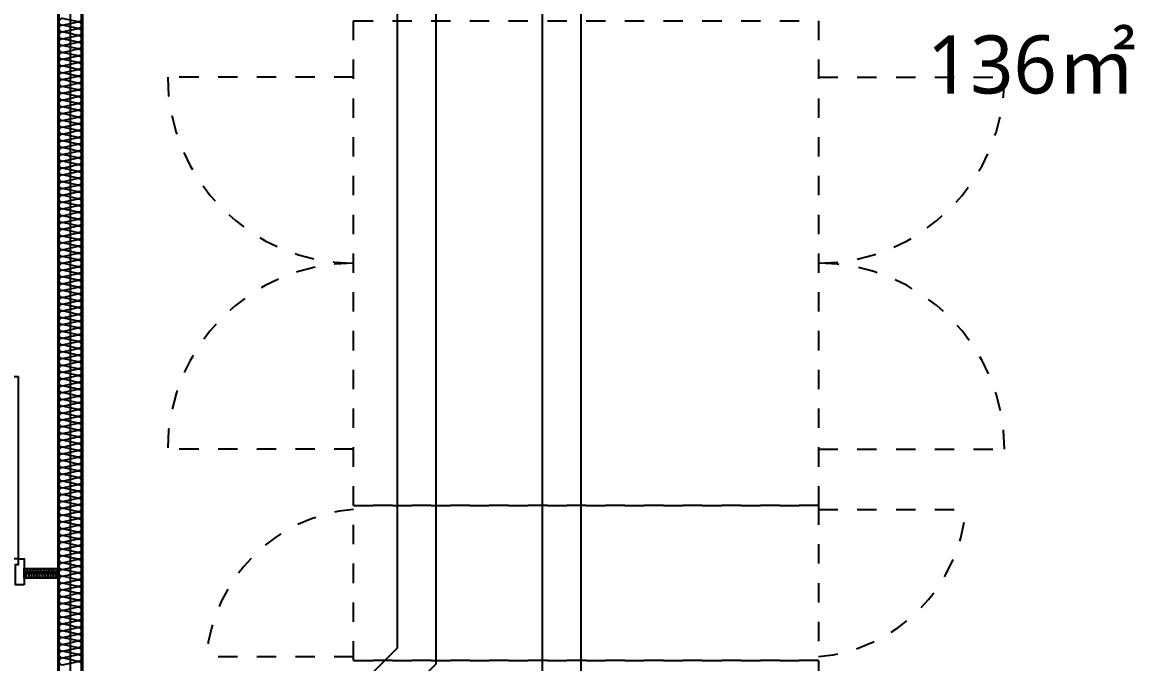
# Model space of a CAD drawing. Header units: millimetres. Extents: x 9 to 147, y 4 to 115.
# Drawn here: x 62.39 to 68.2, y 45.69 to 48.99 of the extents above; entities that cross this region are included whole.
import ezdxf
from ezdxf.enums import TextEntityAlignment as Align

# ---------------------------------------------------------------- set-up
doc = ezdxf.new("R2010")
doc.units = ezdxf.units.MM
doc.header["$LTSCALE"] = 200
doc.linetypes.add('XR-PLAN$0$CEN-GAUN', pattern=[32.2, 30, -1, 0.2, -1])
doc.linetypes.add('XR-PLAN$0$HIDDEN', pattern=[0.375, 0.25, -0.125])
doc.layers.get('DEFPOINTS').update_dxf_attribs({"color": 137})
for name, color, linetype in [('XR-PLAN$0$CEN', 252, 'XR-PLAN$0$CEN-GAUN'), ('XR-PLAN$0$DOOR', 252, 'Continuous'), ('XR-PLAN$0$DOOR-OPEN', 252, 'Continuous'), ('XR-PLAN$0$ELE-4', 252, 'Continuous'), ('XR-PLAN$0$ELE-6', 252, 'Continuous'), ('XR-PLAN$0$ELE-7', 252, 'Continuous'), ('XR-PLAN$0$ETC-8', 252, 'Continuous'), ('XR-PLAN$0$HAT-INS', 252, 'Continuous'), ('XR-PLAN$0$Panel', 252, 'Continuous'), ('XR-PLAN$0$수배전반', 252, 'XR-PLAN$0$HIDDEN'), ('XR-PLAN$0$장비', 252, 'XR-PLAN$0$HIDDEN')]:
    doc.layers.add(name, color=color, linetype=linetype)
doc.layers.add('XR-PLAN$0$TXT-1', color=137, linetype='Continuous', plot=False)
doc.styles.add('XR-PLAN$0$스타일1', font='MALGUN_0.TTF')

# ---------------------------------------------------------------- blocks, each defined once
blk = doc.blocks.new('XR-PLAN$0$전기트렌치')
at = {"layer": 'XR-PLAN$0$ELE-7'}
for points in [[(-200, -200), (-6725, -200), (-6725, -9493.2), (-7031.8, -9800), (-8550, -9800), (-8550, -10350), (-7031.8, -10350), (-6725, -10656.8), (-6725, -12575), (-6175, -12575), (-6175, -12056.8), (-5868.2, -11750), (-200, -11750), (-200, -9956.8), (106.8, -9650), (1250, -9650), (1250, -9100), (106.8, -9100), (-200, -8793.2)], [(-1056.8, -750), (-750, -1056.8), (-750, -10893.2), (-1056.8, -11200), (-5868.2, -11200), (-6175, -10893.2), (-6175, -1056.8), (-5868.2, -750)]]:
    blk.add_lwpolyline(points, close=True, dxfattribs=at)
at = {"layer": 'XR-PLAN$0$ETC-8'}
for points in [[(0, 0), (-6925, 0), (-6925, -9410.3), (-7114.7, -9600), (-8550, -9600), (-8550, -10550), (-7114.7, -10550), (-6925, -10739.7), (-6925, -12575), (-5975, -12575), (-5975, -12139.7), (-5785.3, -11950), (0, -11950), (0, -10039.7), (189.7, -9850), (1250, -9850), (1250, -8900), (189.7, -8900), (0, -8710.3)], [(-1139.7, -950), (-950, -1139.7), (-950, -10810.3), (-1139.7, -11000), (-5785.3, -11000), (-5975, -10810.3), (-5975, -1139.7), (-5785.3, -950)]]:
    blk.add_lwpolyline(points, close=True, dxfattribs=at)
blk = doc.blocks.new('*U119')
at = {"layer": 'XR-PLAN$0$HAT-INS'}
for points in [[(-7561.975315, 0, -0.4142135624), (-7576.975315, 15), (-7561.975315, 85, 1), (-7591.975315, 85), (-7576.975315, 15, -0.4142135624), (-7591.975315, 0, 0.4142135624)], [(-7531.975315, 0, -0.4142135624), (-7546.975315, 15), (-7531.975315, 85, 1), (-7561.975315, 85), (-7546.975315, 15, -0.4142135624), (-7561.975315, 0, 0.4142135624)], [(-7501.975315, 0, -0.4142135624), (-7516.975315, 15), (-7501.975315, 85, 1), (-7531.975315, 85), (-7516.975315, 15, -0.4142135624), (-7531.975315, 0, 0.4142135624)], [(-7471.975315, 0, -0.4142135624), (-7486.975315, 15), (-7471.975315, 85, 1), (-7501.975315, 85), (-7486.975315, 15, -0.4142135624), (-7501.975315, 0, 0.4142135624)], [(-7441.975315, 0, -0.4142135624), (-7456.975315, 15), (-7441.975315, 85, 1), (-7471.975315, 85), (-7456.975315, 15, -0.4142135624), (-7471.975315, 0, 0.4142135624)], [(-7411.975315, 0, -0.4142135624), (-7426.975315, 15), (-7411.975315, 85, 1), (-7441.975315, 85), (-7426.975315, 15, -0.4142135624), (-7441.975315, 0, 0.4142135624)], [(-7381.975315, 0, -0.4142135624), (-7396.975315, 15), (-7381.975315, 85, 1), (-7411.975315, 85), (-7396.975315, 15, -0.4142135624), (-7411.975315, 0, 0.4142135624)], [(-7351.975315, 0, -0.4142135624), (-7366.975315, 15), (-7351.975315, 85, 1), (-7381.975315, 85), (-7366.975315, 15, -0.4142135624), (-7381.975315, 0, 0.4142135624)], [(-7321.975315, 0, -0.4142135624), (-7336.975315, 15), (-7321.975315, 85, 1), (-7351.975315, 85), (-7336.975315, 15, -0.4142135624), (-7351.975315, 0, 0.4142135624)], [(-7291.975315, 0, -0.4142135624), (-7306.975315, 15), (-7291.975315, 85, 1), (-7321.975315, 85), (-7306.975315, 15, -0.4142135624), (-7321.975315, 0, 0.4142135624)], [(-7261.975315, 0, -0.4142135624), (-7276.975315, 15), (-7261.975315, 85, 1), (-7291.975315, 85), (-7276.975315, 15, -0.4142135624), (-7291.975315, 0, 0.4142135624)], [(-7231.975315, 0, -0.4142135624), (-7246.975315, 15), (-7231.975315, 85, 1), (-7261.975315, 85), (-7246.975315, 15, -0.4142135624), (-7261.975315, 0, 0.4142135624)], [(-7201.975315, 0, -0.4142135624), (-7216.975315, 15), (-7201.975315, 85, 1), (-7231.975315, 85), (-7216.975315, 15, -0.4142135624), (-7231.975315, 0, 0.4142135624)], [(-7171.975315, 0, -0.4142135624), (-7186.975315, 15), (-7171.975315, 85, 1), (-7201.975315, 85), (-7186.975315, 15, -0.4142135624), (-7201.975315, 0, 0.4142135624)], [(-7141.975315, 0, -0.4142135624), (-7156.975315, 15), (-7141.975315, 85, 1), (-7171.975315, 85), (-7156.975315, 15, -0.4142135624), (-7171.975315, 0, 0.4142135624)], [(-7111.975315, 0, -0.4142135624), (-7126.975315, 15), (-7111.975315, 85, 1), (-7141.975315, 85), (-7126.975315, 15, -0.4142135624), (-7141.975315, 0, 0.4142135624)], [(-7081.975315, 0, -0.4142135624), (-7096.975315, 15), (-7081.975315, 85, 1), (-7111.975315, 85), (-7096.975315, 15, -0.4142135624), (-7111.975315, 0, 0.4142135624)], [(-7051.975315, 0, -0.4142135624), (-7066.975315, 15), (-7051.975315, 85, 1), (-7081.975315, 85), (-7066.975315, 15, -0.4142135624), (-7081.975315, 0, 0.4142135624)], [(-7021.975315, 0, -0.4142135624), (-7036.975315, 15), (-7021.975315, 85, 1), (-7051.975315, 85), (-7036.975315, 15, -0.4142135624), (-7051.975315, 0, 0.4142135624)], [(-6991.975315, 0, -0.4142135624), (-7006.975315, 15), (-6991.975315, 85, 1), (-7021.975315, 85), (-7006.975315, 15, -0.4142135624), (-7021.975315, 0, 0.4142135624)], [(-6961.975315, 0, -0.4142135624), (-6976.975315, 15), (-6961.975315, 85, 1), (-6991.975315, 85), (-6976.975315, 15, -0.4142135624), (-6991.975315, 0, 0.4142135624)], [(-6931.975315, 0, -0.4142135624), (-6946.975315, 15), (-6931.975315, 85, 1), (-6961.975315, 85), (-6946.975315, 15, -0.4142135624), (-6961.975315, 0, 0.4142135624)], [(-6901.975315, 0, -0.4142135624), (-6916.975315, 15), (-6901.975315, 85, 1), (-6931.975315, 85), (-6916.975315, 15, -0.4142135624), (-6931.975315, 0, 0.4142135624)], [(-6871.975315, 0, -0.4142135624), (-6886.975315, 15), (-6871.975315, 85, 1), (-6901.975315, 85), (-6886.975315, 15, -0.4142135624), (-6901.975315, 0, 0.4142135624)], [(-6841.975315, 0, -0.4142135624), (-6856.975315, 15), (-6841.975315, 85, 1), (-6871.975315, 85), (-6856.975315, 15, -0.4142135624), (-6871.975315, 0, 0.4142135624)], [(-6811.975315, 0, -0.4142135624), (-6826.975315, 15), (-6811.975315, 85, 1), (-6841.975315, 85), (-6826.975315, 15, -0.4142135624), (-6841.975315, 0, 0.4142135624)], [(-6781.975315, 0, -0.4142135624), (-6796.975315, 15), (-6781.975315, 85, 1), (-6811.975315, 85), (-6796.975315, 15, -0.4142135624), (-6811.975315, 0, 0.4142135624)], [(-6751.975315, 0, -0.4142135624), (-6766.975315, 15), (-6751.975315, 85, 1), (-6781.975315, 85), (-6766.975315, 15, -0.4142135624), (-6781.975315, 0, 0.4142135624)], [(-6721.975315, 0, -0.4142135624), (-6736.975315, 15), (-6721.975315, 85, 1), (-6751.975315, 85), (-6736.975315, 15, -0.4142135624), (-6751.975315, 0, 0.4142135624)], [(-6691.975315, 0, -0.4142135624), (-6706.975315, 15), (-6691.975315, 85, 1), (-6721.975315, 85), (-6706.975315, 15, -0.4142135624), (-6721.975315, 0, 0.4142135624)], [(-6661.975315, 0, -0.4142135624), (-6676.975315, 15), (-6661.975315, 85, 1), (-6691.975315, 85), (-6676.975315, 15, -0.4142135624), (-6691.975315, 0, 0.4142135624)], [(-6631.975315, 0, -0.4142135624), (-6646.975315, 15), (-6631.975315, 85, 1), (-6661.975315, 85), (-6646.975315, 15, -0.4142135624), (-6661.975315, 0, 0.4142135624)], [(-6601.975315, 0, -0.4142135624), (-6616.975315, 15), (-6601.975315, 85, 1), (-6631.975315, 85), (-6616.975315, 15, -0.4142135624), (-6631.975315, 0, 0.4142135624)], [(-6571.975315, 0, -0.4142135624), (-6586.975315, 15), (-6571.975315, 85, 1), (-6601.975315, 85), (-6586.975315, 15, -0.4142135624), (-6601.975315, 0, 0.4142135624)], [(-6541.975315, 0, -0.4142135624), (-6556.975315, 15), (-6541.975315, 85, 1), (-6571.975315, 85), (-6556.975315, 15, -0.4142135624), (-6571.975315, 0, 0.4142135624)], [(-6511.975315, 0, -0.4142135624), (-6526.975315, 15), (-6511.975315, 85, 1), (-6541.975315, 85), (-6526.975315, 15, -0.4142135624), (-6541.975315, 0, 0.4142135624)], [(-6481.975315, 0, -0.4142135624), (-6496.975315, 15), (-6481.975315, 85, 1), (-6511.975315, 85), (-6496.975315, 15, -0.4142135624), (-6511.975315, 0, 0.4142135624)], [(-6451.975315, 0, -0.4142135624), (-6466.975315, 15), (-6451.975315, 85, 1), (-6481.975315, 85), (-6466.975315, 15, -0.4142135624), (-6481.975315, 0, 0.4142135624)], [(-6421.975315, 0, -0.4142135624), (-6436.975315, 15), (-6421.975315, 85, 1), (-6451.975315, 85), (-6436.975315, 15, -0.4142135624), (-6451.975315, 0, 0.4142135624)], [(-6391.975315, 0, -0.4142135624), (-6406.975315, 15), (-6391.975315, 85, 1), (-6421.975315, 85), (-6406.975315, 15, -0.4142135624), (-6421.975315, 0, 0.4142135624)], [(-6361.975315, 0, -0.4142135624), (-6376.975315, 15), (-6361.975315, 85, 1), (-6391.975315, 85), (-6376.975315, 15, -0.4142135624), (-6391.975315, 0, 0.4142135624)], [(-6331.975315, 0, -0.4142135624), (-6346.975315, 15), (-6331.975315, 85, 1), (-6361.975315, 85), (-6346.975315, 15, -0.4142135624), (-6361.975315, 0, 0.4142135624)], [(-6301.975315, 0, -0.4142135624), (-6316.975315, 15), (-6301.975315, 85, 1), (-6331.975315, 85), (-6316.975315, 15, -0.4142135624), (-6331.975315, 0, 0.4142135624)], [(-6271.975315, 0, -0.4142135624), (-6286.975315, 15), (-6271.975315, 85, 1), (-6301.975315, 85), (-6286.975315, 15, -0.4142135624), (-6301.975315, 0, 0.4142135624)], [(-6241.975315, 0, -0.4142135624), (-6256.975315, 15), (-6241.975315, 85, 1), (-6271.975315, 85), (-6256.975315, 15, -0.4142135624), (-6271.975315, 0, 0.4142135624)], [(-6211.975315, 0, -0.4142135624), (-6226.975315, 15), (-6211.975315, 85, 1), (-6241.975315, 85), (-6226.975315, 15, -0.4142135624), (-6241.975315, 0, 0.4142135624)], [(-6181.975315, 0, -0.4142135624), (-6196.975315, 15), (-6181.975315, 85, 1), (-6211.975315, 85), (-6196.975315, 15, -0.4142135624), (-6211.975315, 0, 0.4142135624)], [(-6151.975315, 0, -0.4142135624), (-6166.975315, 15), (-6151.975315, 85, 1), (-6181.975315, 85), (-6166.975315, 15, -0.4142135624), (-6181.975315, 0, 0.4142135624)], [(-6121.975315, 0, -0.4142135624), (-6136.975315, 15), (-6121.975315, 85, 1), (-6151.975315, 85), (-6136.975315, 15, -0.4142135624), (-6151.975315, 0, 0.4142135624)], [(-6091.975315, 0, -0.4142135624), (-6106.975315, 15), (-6091.975315, 85, 1), (-6121.975315, 85), (-6106.975315, 15, -0.4142135624), (-6121.975315, 0, 0.4142135624)], [(-6061.975315, 0, -0.4142135624), (-6076.975315, 15), (-6061.975315, 85, 1), (-6091.975315, 85), (-6076.975315, 15, -0.4142135624), (-6091.975315, 0, 0.4142135624)], [(-6031.975315, 0, -0.4142135624), (-6046.975315, 15), (-6031.975315, 85, 1), (-6061.975315, 85), (-6046.975315, 15, -0.4142135624), (-6061.975315, 0, 0.4142135624)], [(-6001.975315, 0, -0.4142135624), (-6016.975315, 15), (-6001.975315, 85, 1), (-6031.975315, 85), (-6016.975315, 15, -0.4142135624), (-6031.975315, 0, 0.4142135624)], [(-5971.975315, 0, -0.4142135624), (-5986.975315, 15), (-5971.975315, 85, 1), (-6001.975315, 85), (-5986.975315, 15, -0.4142135624), (-6001.975315, 0, 0.4142135624)], [(-5941.975315, 0, -0.4142135624), (-5956.975315, 15), (-5941.975315, 85, 1), (-5971.975315, 85), (-5956.975315, 15, -0.4142135624), (-5971.975315, 0, 0.4142135624)], [(-5911.975315, 0, -0.4142135624), (-5926.975315, 15), (-5911.975315, 85, 1), (-5941.975315, 85), (-5926.975315, 15, -0.4142135624), (-5941.975315, 0, 0.4142135624)], [(-5881.975315, 0, -0.4142135624), (-5896.975315, 15), (-5881.975315, 85, 1), (-5911.975315, 85), (-5896.975315, 15, -0.4142135624), (-5911.975315, 0, 0.4142135624)], [(-5851.975315, 0, -0.4142135624), (-5866.975315, 15), (-5851.975315, 85, 1), (-5881.975315, 85), (-5866.975315, 15, -0.4142135624), (-5881.975315, 0, 0.4142135624)], [(-5821.975315, 0, -0.4142135624), (-5836.975315, 15), (-5821.975315, 85, 1), (-5851.975315, 85), (-5836.975315, 15, -0.4142135624), (-5851.975315, 0, 0.4142135624)], [(-5791.975315, 0, -0.4142135624), (-5806.975315, 15), (-5791.975315, 85, 1), (-5821.975315, 85), (-5806.975315, 15, -0.4142135624), (-5821.975315, 0, 0.4142135624)], [(-5761.975315, 0, -0.4142135624), (-5776.975315, 15), (-5761.975315, 85, 1), (-5791.975315, 85), (-5776.975315, 15, -0.4142135624), (-5791.975315, 0, 0.4142135624)], [(-5731.975315, 0, -0.4142135624), (-5746.975315, 15), (-5731.975315, 85, 1), (-5761.975315, 85), (-5746.975315, 15, -0.4142135624), (-5761.975315, 0, 0.4142135624)], [(-5701.975315, 0, -0.4142135624), (-5716.975315, 15), (-5701.975315, 85, 1), (-5731.975315, 85), (-5716.975315, 15, -0.4142135624), (-5731.975315, 0, 0.4142135624)], [(-5671.975315, 0, -0.4142135624), (-5686.975315, 15), (-5671.975315, 85, 1), (-5701.975315, 85), (-5686.975315, 15, -0.4142135624), (-5701.975315, 0, 0.4142135624)], [(-5641.975315, 0, -0.4142135624), (-5656.975315, 15), (-5641.975315, 85, 1), (-5671.975315, 85), (-5656.975315, 15, -0.4142135624), (-5671.975315, 0, 0.4142135624)], [(-5611.975315, 0, -0.4142135624), (-5626.975315, 15), (-5611.975315, 85, 1), (-5641.975315, 85), (-5626.975315, 15, -0.4142135624), (-5641.975315, 0, 0.4142135624)], [(-5581.975315, 0, -0.4142135624), (-5596.975315, 15), (-5581.975315, 85, 1), (-5611.975315, 85), (-5596.975315, 15, -0.4142135624), (-5611.975315, 0, 0.4142135624)], [(-5551.975315, 0, -0.4142135624), (-5566.975315, 15), (-5551.975315, 85, 1), (-5581.975315, 85), (-5566.975315, 15, -0.4142135624), (-5581.975315, 0, 0.4142135624)], [(-5521.975315, 0, -0.4142135624), (-5536.975315, 15), (-5521.975315, 85, 1), (-5551.975315, 85), (-5536.975315, 15, -0.4142135624), (-5551.975315, 0, 0.4142135624)], [(-5491.975315, 0, -0.4142135624), (-5506.975315, 15), (-5491.975315, 85, 1), (-5521.975315, 85), (-5506.975315, 15, -0.4142135624), (-5521.975315, 0, 0.4142135624)], [(-5461.975315, 0, -0.4142135624), (-5476.975315, 15), (-5461.975315, 85, 1), (-5491.975315, 85), (-5476.975315, 15, -0.4142135624), (-5491.975315, 0, 0.4142135624)], [(-5431.975315, 0, -0.4142135624), (-5446.975315, 15), (-5431.975315, 85, 1), (-5461.975315, 85), (-5446.975315, 15, -0.4142135624), (-5461.975315, 0, 0.4142135624)], [(-5401.975315, 0, -0.4142135624), (-5416.975315, 15), (-5401.975315, 85, 1), (-5431.975315, 85), (-5416.975315, 15, -0.4142135624), (-5431.975315, 0, 0.4142135624)], [(-5371.975315, 0, -0.4142135624), (-5386.975315, 15), (-5371.975315, 85, 1), (-5401.975315, 85), (-5386.975315, 15, -0.4142135624), (-5401.975315, 0, 0.4142135624)], [(-5341.975315, 0, -0.4142135624), (-5356.975315, 15), (-5341.975315, 85, 1), (-5371.975315, 85), (-5356.975315, 15, -0.4142135624), (-5371.975315, 0, 0.4142135624)], [(-5311.975315, 0, -0.4142135624), (-5326.975315, 15), (-5311.975315, 85, 1), (-5341.975315, 85), (-5326.975315, 15, -0.4142135624), (-5341.975315, 0, 0.4142135624)], [(-5281.975315, 0, -0.4142135624), (-5296.975315, 15), (-5281.975315, 85, 1), (-5311.975315, 85), (-5296.975315, 15, -0.4142135624), (-5311.975315, 0, 0.4142135624)], [(-5251.975315, 0, -0.4142135624), (-5266.975315, 15), (-5251.975315, 85, 1), (-5281.975315, 85), (-5266.975315, 15, -0.4142135624), (-5281.975315, 0, 0.4142135624)], [(-5221.975315, 0, -0.4142135624), (-5236.975315, 15), (-5221.975315, 85, 1), (-5251.975315, 85), (-5236.975315, 15, -0.4142135624), (-5251.975315, 0, 0.4142135624)], [(-5191.975315, 0, -0.4142135624), (-5206.975315, 15), (-5191.975315, 85, 1), (-5221.975315, 85), (-5206.975315, 15, -0.4142135624), (-5221.975315, 0, 0.4142135624)], [(-5161.975315, 0, -0.4142135624), (-5176.975315, 15), (-5161.975315, 85, 1), (-5191.975315, 85), (-5176.975315, 15, -0.4142135624), (-5191.975315, 0, 0.4142135624)], [(-5131.975315, 0, -0.4142135624), (-5146.975315, 15), (-5131.975315, 85, 1), (-5161.975315, 85), (-5146.975315, 15, -0.4142135624), (-5161.975315, 0, 0.4142135624)], [(-5101.975315, 0, -0.4142135624), (-5116.975315, 15), (-5101.975315, 85, 1), (-5131.975315, 85), (-5116.975315, 15, -0.4142135624), (-5131.975315, 0, 0.4142135624)], [(-5071.975315, 0, -0.4142135624), (-5086.975315, 15), (-5071.975315, 85, 1), (-5101.975315, 85), (-5086.975315, 15, -0.4142135624), (-5101.975315, 0, 0.4142135624)], [(-5041.975315, 0, -0.4142135624), (-5056.975315, 15), (-5041.975315, 85, 1), (-5071.975315, 85), (-5056.975315, 15, -0.4142135624), (-5071.975315, 0, 0.4142135624)], [(-5011.975315, 0, -0.4142135624), (-5026.975315, 15), (-5011.975315, 85, 1), (-5041.975315, 85), (-5026.975315, 15, -0.4142135624), (-5041.975315, 0, 0.4142135624)], [(-4981.975315, 0, -0.4142135624), (-4996.975315, 15), (-4981.975315, 85, 1), (-5011.975315, 85), (-4996.975315, 15, -0.4142135624), (-5011.975315, 0, 0.4142135624)], [(-4951.975315, 0, -0.4142135624), (-4966.975315, 15), (-4951.975315, 85, 1), (-4981.975315, 85), (-4966.975315, 15, -0.4142135624), (-4981.975315, 0, 0.4142135624)], [(-4921.975315, 0, -0.4142135624), (-4936.975315, 15), (-4921.975315, 85, 1), (-4951.975315, 85), (-4936.975315, 15, -0.4142135624), (-4951.975315, 0, 0.4142135624)], [(-4891.975315, 0, -0.4142135624), (-4906.975315, 15), (-4891.975315, 85, 1), (-4921.975315, 85), (-4906.975315, 15, -0.4142135624), (-4921.975315, 0, 0.4142135624)], [(-4861.975315, 0, -0.4142135624), (-4876.975315, 15), (-4861.975315, 85, 1), (-4891.975315, 85), (-4876.975315, 15, -0.4142135624), (-4891.975315, 0, 0.4142135624)], [(-4831.975315, 0, -0.4142135624), (-4846.975315, 15), (-4831.975315, 85, 1), (-4861.975315, 85), (-4846.975315, 15, -0.4142135624), (-4861.975315, 0, 0.4142135624)], [(-4801.975315, 0, -0.4142135624), (-4816.975315, 15), (-4801.975315, 85, 1), (-4831.975315, 85), (-4816.975315, 15, -0.4142135624), (-4831.975315, 0, 0.4142135624)], [(-4771.975315, 0, -0.4142135624), (-4786.975315, 15), (-4771.975315, 85, 1), (-4801.975315, 85), (-4786.975315, 15, -0.4142135624), (-4801.975315, 0, 0.4142135624)], [(-4741.975315, 0, -0.4142135624), (-4756.975315, 15), (-4741.975315, 85, 1), (-4771.975315, 85), (-4756.975315, 15, -0.4142135624), (-4771.975315, 0, 0.4142135624)]]:
    blk.add_lwpolyline(points, format="xyb", dxfattribs=at)
blk = doc.blocks.new('*U126')
at = {"layer": 'XR-PLAN$0$HAT-INS'}
for points in [[(-15394, 0, -0.414214), (-15409, 15), (-15394, 85, 1), (-15424, 85), (-15409, 15, -0.414214), (-15424, 0, 0.414214)], [(-15364, 0, -0.414214), (-15379, 15), (-15364, 85, 1), (-15394, 85), (-15379, 15, -0.414214), (-15394, 0, 0.414214)], [(-15334, 0, -0.414214), (-15349, 15), (-15334, 85, 1), (-15364, 85), (-15349, 15, -0.414214), (-15364, 0, 0.414214)], [(-15304, 0, -0.414214), (-15319, 15), (-15304, 85, 1), (-15334, 85), (-15319, 15, -0.414214), (-15334, 0, 0.414214)], [(-15274, 0, -0.414214), (-15289, 15), (-15274, 85, 1), (-15304, 85), (-15289, 15, -0.414214), (-15304, 0, 0.414214)], [(-15244, 0, -0.414214), (-15259, 15), (-15244, 85, 1), (-15274, 85), (-15259, 15, -0.414214), (-15274, 0, 0.414214)], [(-15214, 0, -0.414214), (-15229, 15), (-15214, 85, 1), (-15244, 85), (-15229, 15, -0.414214), (-15244, 0, 0.414214)], [(-15184, 0, -0.414214), (-15199, 15), (-15184, 85, 1), (-15214, 85), (-15199, 15, -0.414214), (-15214, 0, 0.414214)], [(-15154, 0, -0.414214), (-15169, 15), (-15154, 85, 1), (-15184, 85), (-15169, 15, -0.414214), (-15184, 0, 0.414214)], [(-15124, 0, -0.414214), (-15139, 15), (-15124, 85, 1), (-15154, 85), (-15139, 15, -0.414214), (-15154, 0, 0.414214)], [(-15094, 0, -0.414214), (-15109, 15), (-15094, 85, 1), (-15124, 85), (-15109, 15, -0.414214), (-15124, 0, 0.414214)], [(-15064, 0, -0.414214), (-15079, 15), (-15064, 85, 1), (-15094, 85), (-15079, 15, -0.414214), (-15094, 0, 0.414214)]]:
    blk.add_lwpolyline(points, format="xyb", dxfattribs=at)
blk = doc.blocks.new('XR-PLAN$0$D-1000')
at = {"layer": 'XR-PLAN$0$DOOR'}
blk.add_line((30, 125), (30, 1065), dxfattribs=at)
for points in [[(30, 125), (65, 125), (65, 1065), (30, 1065)], [(0, -10), (45, -10), (45, -10), (45, -10), (45, 95), (30, 95), (30, 125), (0, 125), (0, -10)], [(1000, -10), (955, -10), (955, -10), (955, -10), (955, 95), (970, 95), (970, 125), (1000, 125), (1000, -10)]]:
    blk.add_lwpolyline(points, dxfattribs=at)
at = {"layer": 'XR-PLAN$0$DOOR-OPEN'}
blk.add_arc((30, 125), 940, 0, 90, dxfattribs=at)
at = {"layer": 'DEFPOINTS', "style": 'XR-PLAN$0$스타일1'}
blk.add_text('1.0X2.1', height=100, rotation=90, dxfattribs=at).set_placement((208.7, 397.6))
blk = doc.blocks.new('XR-PLAN$0$EL-FR')
at = {"layer": 'XR-PLAN$0$수배전반', "ltscale": 2}
for p, q in [((-8399.7, -7490), (-9359.7, -7490)), ((-5999.7, -7490), (-5039.7, -7490)), ((-8399.7, -9410), (-9359.7, -9410)), ((-5999.7, -9410), (-5039.7, -9410)), ((-5999.7, -9720), (-5239.7, -9720)), ((-8399.7, -10480), (-9159.7, -10480))]:
    blk.add_line(p, q, dxfattribs=at)
for points in [[(-5999.7, -7200), (-5999.7, -9700), (-8399.7, -9700), (-8399.7, -7200)], [(-5999.7, -9700), (-5999.7, -10500), (-8399.7, -10500), (-8399.7, -9700)], [(-5999.7, -11300), (-8399.7, -11300), (-8399.7, -10500), (-5999.7, -10500)]]:
    blk.add_lwpolyline(points, close=True, dxfattribs=at)
for centre, radius, start, end in [((-8399.7, -7490), 960, 180, 270), ((-5999.7, -7490), 960, 270, 0), ((-8399.7, -9410), 960, 90, 180), ((-5999.7, -9410), 960, 0, 90), ((-8328.7, -10551), 834, 94.88242, 175.11758), ((-6070.7, -9649), 834, 274.88242, 355.11758)]:
    blk.add_arc(centre, radius, start, end, dxfattribs=at)
blk = doc.blocks.new('XR-PLAN$0$지상1층 장비')
blk.add_blockref('XR-PLAN$0$EL-FR', (72500, 56200))

msp = doc.modelspace()

# ---------------------------------------------------------------- linework, layer by layer
at = {"layer": 'XR-PLAN$0$CEN'}
msp.add_line((62.6375, 56.2), (62.6375, 44.2), dxfattribs=at)
at = {"layer": 'XR-PLAN$0$ELE-4'}
msp.add_lwpolyline([(62.4, 46.125), (62.4, 46.175), (62.575, 46.175), (62.575, 46.125), (62.4, 46.125)], dxfattribs=at)
at = {"layer": 'XR-PLAN$0$ELE-4', "ltscale": 253}
msp.add_lwpolyline([(62.4, 46.135), (62.4016, 46.135), (62.4016, 46.1266), (62.5734, 46.1266), (62.5734, 46.1734), (62.4016, 46.1734), (62.4016, 46.165), (62.4, 46.165)], dxfattribs=at)
at = {"layer": 'XR-PLAN$0$ELE-6'}
msp.add_lwpolyline([(62.575, 56.2), (62.7, 56.2), (62.7, 44.2), (62.575, 44.2), (62.575, 56.2)], dxfattribs=at)
at = {"layer": 'XR-PLAN$0$Panel'}
msp.add_lwpolyline([(62.6, 56.2), (62.6, 56.196), (62.579, 56.196), (62.579, 44.204), (62.696, 44.204), (62.696, 56.196), (62.675, 56.196), (62.675, 56.2)], dxfattribs=at)

# ---------------------------------------------------------------- block references
at = {"xscale": 0.001, "yscale": 0.001, "zscale": 0.001}
for name, p in [('XR-PLAN$0$전기트렌치', (71.25, 55.175)), ('XR-PLAN$0$EL-FR', (72.5, 56.2))]:
    msp.add_blockref(name, p, dxfattribs=at)
at = {"layer": 'XR-PLAN$0$DOOR', "xscale": -0.001, "yscale": 0.001, "zscale": 0.001}
msp.add_blockref('XR-PLAN$0$D-1000', (62.4, 46.1), dxfattribs=at)
at = {"layer": 'XR-PLAN$0$HAT-INS', "xscale": 0.00117, "yscale": 0.00117, "zscale": 0.00117, "rotation": 90}
msp.add_blockref('*U119', (62.696, 54.5608), dxfattribs=at)
at = {"layer": 'XR-PLAN$0$HAT-INS', "xscale": 0.00047, "yscale": 0.00047, "zscale": 0.00047}
msp.add_blockref('*U126', (69.6508, 46.1266), dxfattribs=at)
at = {"layer": 'XR-PLAN$0$장비', "xscale": 0.001, "yscale": 0.001, "zscale": 0.001}
msp.add_blockref('XR-PLAN$0$지상1층 장비', (0, 0), dxfattribs=at)

# ---------------------------------------------------------------- texts
at = {"layer": 'XR-PLAN$0$TXT-1', "style": 'XR-PLAN$0$스타일1'}
msp.add_text('136㎡', height=0.3, dxfattribs=at).set_placement((67.6, 48.775), align=Align.MIDDLE_CENTER)

doc.saveas('drawing.dxf')
